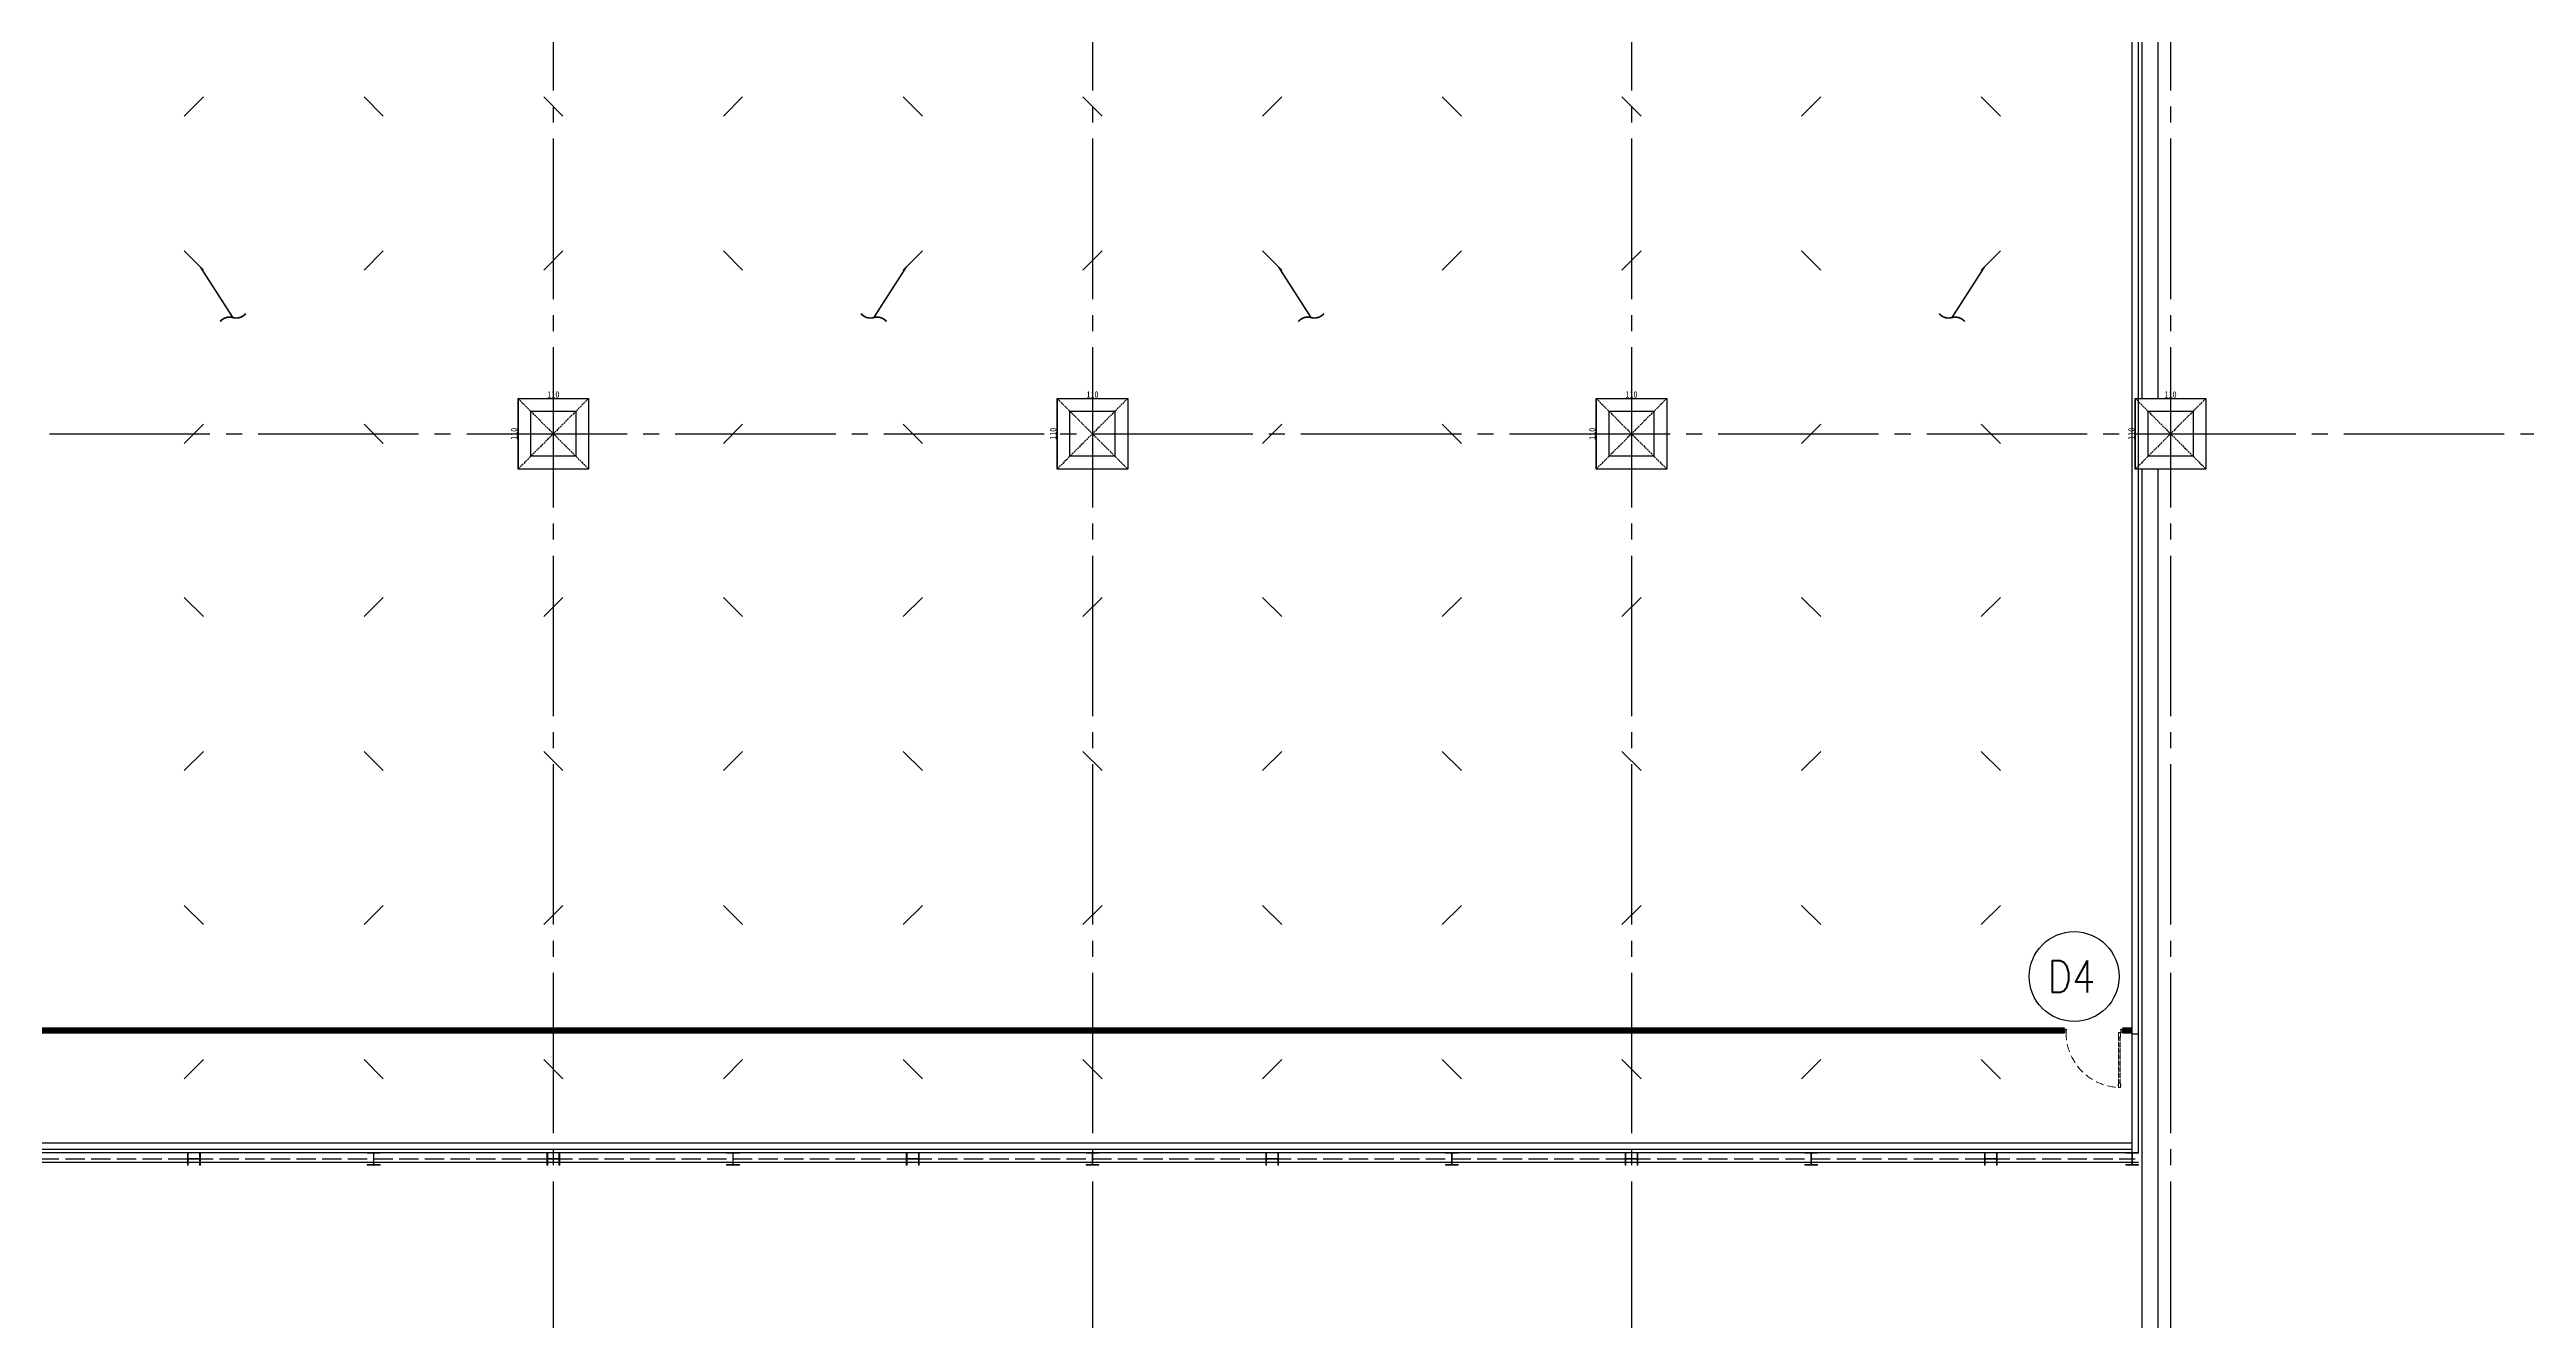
# Model space of a CAD drawing. Header units: millimetres. Extents: x -960 to 39633, y -720 to 12125.
# Drawn here: x 21055 to 24914, y 1618 to 3599 of the extents above; entities that cross this region are included whole.
import ezdxf
from ezdxf.enums import TextEntityAlignment as Align

# ---------------------------------------------------------------- set-up
doc = ezdxf.new("R2010")
doc.units = ezdxf.units.MM
doc.header["$LTSCALE"] = 100
for name, pattern in [('188K-SM-03-F05-ARCH-PA-Y2257103$0$DASHED', [19.05, 12.7, -6.35]), ('X-S-FAB-L05$0$COL-CEN-LIN', [3.25, 2.5, -0.25, 0.25, -0.25]), ('X-S-FAB-L05$0$DASHED', [0.75, 0.5, -0.25]), ('X-S-FAB-L05$0$HIDDEN', [0.4, 0.3, -0.1])]:
    doc.linetypes.add(name, pattern=pattern)
for name, color, linetype in [('0-xref', 7, 'Continuous'), ('188K-SM-03-F05-ARCH-PA-Y2257103$0$K-DIivder-3.5', 102, '188K-SM-03-F05-ARCH-PA-Y2257103$0$DASHED'), ('188K-SM-03-F05-ARCH-PA-Y2257103$0$K-TXT', 53, 'Continuous'), ('188K-SM-03-F05-ARCH-PA-Y2257103$0$K-岩棉 2hr 3.5-非抗', 11, 'Continuous'), ('X-S-FAB-L05$0$BEAM', 8, 'Continuous'), ('X-S-FAB-L05$0$BLOCK', 8, 'Continuous'), ('X-S-FAB-L05$0$BR-D', 8, 'X-S-FAB-L05$0$DASHED'), ('X-S-FAB-L05$0$CCL', 8, 'X-S-FAB-L05$0$COL-CEN-LIN'), ('X-S-FAB-L05$0$COL', 8, 'Continuous'), ('X-S-FAB-L05$0$COL-S', 8, 'Continuous'), ('X-S-FAB-L05$0$HID(UP)', 8, 'X-S-FAB-L05$0$HIDDEN'), ('X-S-FAB-L05$0$S-鋼柱', 8, 'Continuous'), ('X-S-FAB-L05$0$WALL-DR', 8, 'Continuous'), ('X-S-FAB-L05$0$WALL-RC', 8, 'Continuous'), ('X-S-FAB-L05$0$斜撐', 8, 'Continuous')]:
    doc.layers.add(name, color=color, linetype=linetype)
doc.layers.add('188K-SM-03-F05-ARCH-PA-Y2257103$0$K-DOOR-鋼板門', color=150, linetype='188K-SM-03-F05-ARCH-PA-Y2257103$0$DASHED', lineweight=9)
doc.layers.add('X-S-FAB-L05$0$XREF', color=8, linetype='Continuous', lineweight=0)
doc.styles.add('188K-SM-03-F05-ARCH-PA-Y2257103$0$Standard', font='txt.shx', dxfattribs={"bigfont": 'chineset.shx'})
doc.styles.add('X-S-FAB-L05$0$DIM', font='', dxfattribs={"width": 0.8})
doc.styles.get('X-S-FAB-L05$0$DIM').set_extended_font_data('MingLiU')
doc.dimstyles.new('X-S-FAB-L05$0$JJP_005_defpoint', dxfattribs={"dimtxt": 20, "dimasz": 0.5, "dimexe": 0.5, "dimexo": 0.5, "dimgap": 0.5, "dimtad": 1, "dimdsep": 46, "dimtxsty": 'X-S-FAB-L05$0$DIM', "dimblk": 'X-S-FAB-L05$0$_None', "dimcen": 10, "dimclrd": 256, "dimclre": 256, "dimclrt": 256, "dimadec": 0, "dimazin": 0, "dimtfac": 1, "dimtix": 1, "dimtmove": 2, "dimatfit": 3, "dimldrblk": 'X-S-FAB-L05$0$_None', "dimfxl": 0.5, "dimtolj": 1, "dimtzin": 0, "dimarcsym": 0})

# ---------------------------------------------------------------- blocks, each defined once
blk = doc.blocks.new('*D173')
at = {"layer": 'DefPoints', "lineweight": -2, "transparency": 16777216}
blk.add_line((0, 0), (110, 0), dxfattribs=at)
at = {"layer": 'DefPoints', "color": 0, "transparency": 16777216}
for p in [(0, 0), (110, 0), (110, 0)]:
    blk.add_point(p, dxfattribs=at)
at = {"layer": 'DefPoints', "transparency": 16777216, "insert": (55, 6.1), "char_height": 10, "attachment_point": 5, "style": 'X-S-FAB-L05$0$DIM'}
blk.add_mtext('\\A1;110', dxfattribs=at)
blk = doc.blocks.new('X-S-FAB-L05$0$_None')
blk = doc.blocks.new('*D174')
at = {"layer": 'DefPoints', "lineweight": -2, "transparency": 16777216}
blk.add_line((0, 0), (0, -110), dxfattribs=at)
at = {"layer": 'DefPoints', "color": 0, "transparency": 16777216}
for p in [(0, 0), (0, -110), (0, -110)]:
    blk.add_point(p, dxfattribs=at)
at = {"layer": 'DefPoints', "transparency": 16777216, "insert": (-6.1, -55), "char_height": 10, "attachment_point": 5, "rotation": 90, "style": 'X-S-FAB-L05$0$DIM'}
blk.add_mtext('\\A1;110', dxfattribs=at)
blk = doc.blocks.new('X-S-FAB-L05$0$斜撐')
at = {"layer": 'X-S-FAB-L05$0$BR-D', "const_width": 0.5}
blk.add_lwpolyline([(962.11, 215.55, -0.296213), (957.95, 215.19, 0.299957), (953.75, 214.85, 0.006918)], format="xyb", dxfattribs=at)
at = {"layer": 'X-S-FAB-L05$0$BR-D', "linetype": 'ByBlock', "const_width": 0.5}
blk.add_lwpolyline([(964.37, 197.57), (957.95, 215.19)], dxfattribs=at)
blk = doc.blocks.new('X-S-FAB-L05$0$SC1')
at = {"layer": 'DefPoints'}
blk.add_line((27925, 8342.1), (27955, 8312.1), dxfattribs=at)
blk = doc.blocks.new('X-S-FAB-L05$0$VC(C)')
at = {"layer": 'X-S-FAB-L05$0$S-鋼柱', "rotation": 90}
for p in [(29607.1, -24430), (30447.1, -24430), (31287.1, -24430), (32127.1, -24430), (29887.1, -24670), (30167.1, -24670), (30727.1, -24670), (31007.1, -24670), (31567.1, -24670), (31847.1, -24670), (32407.1, -24670), (29607.1, -24940), (30447.1, -24940), (31287.1, -24940), (32127.1, -24940), (29887.1, -25210), (30167.1, -25210), (30727.1, -25210), (31007.1, -25210), (31567.1, -25210), (31847.1, -25210), (32407.1, -25210), (29607.1, -25450), (30447.1, -25450), (31287.1, -25450), (32127.1, -25450), (29887.1, -25690), (30167.1, -25690), (30727.1, -25690), (31007.1, -25690), (31567.1, -25690), (31847.1, -25690), (32407.1, -25690), (29607.1, -25930), (30447.1, -25930), (31287.1, -25930), (32127.1, -25930)]:
    blk.add_blockref('X-S-FAB-L05$0$SC1', p, dxfattribs=at)
at = {"layer": 'X-S-FAB-L05$0$S-鋼柱'}
for p in [(-6380, -4817.1), (-6100, -4817.1), (-5540, -4817.1), (-5260, -4817.1), (-4700, -4817.1), (-4420, -4817.1), (-3860, -4817.1), (-6660, -5057.1), (-5820, -5057.1), (-4980, -5057.1), (-4140, -5057.1), (-6380, -5327.1), (-5540, -5327.1), (-4700, -5327.1), (-3860, -5327.1), (-6660, -5597.1), (-5820, -5597.1), (-4980, -5597.1), (-4140, -5597.1), (-6380, -5837.1), (-6100, -5837.1), (-5540, -5837.1), (-5260, -5837.1), (-4700, -5837.1), (-4420, -5837.1), (-3860, -5837.1), (-6660, -6077.1), (-5820, -6077.1), (-4980, -6077.1), (-4140, -6077.1), (-6380, -6317.1), (-6100, -6317.1), (-5540, -6317.1), (-5260, -6317.1), (-4700, -6317.1), (-4420, -6317.1), (-3860, -6317.1)]:
    blk.add_blockref('X-S-FAB-L05$0$SC1', p, dxfattribs=at)
at = {"layer": 'X-S-FAB-L05$0$斜撐'}
for p, xscale, yscale, zscale, rotation in [((25777.2, 5282.6), 5.000000000000001, 5.000000000000001, 5.000000000000001, 192.6853631040205), ((17902.8, 5282.6), -5.000000000000004, 5, 5, 167.3146368959792), ((27457.2, 5282.6), 5.000000000000001, 5.000000000000001, 5.000000000000001, 192.6853631040205), ((19582.8, 5282.6), -5.000000000000004, 5, 5, 167.3146368959792)]:
    blk.add_blockref('X-S-FAB-L05$0$斜撐', p, dxfattribs=dict(at, xscale=xscale, yscale=yscale, zscale=zscale, rotation=rotation))
blk = doc.blocks.new('188K-SM-03-F05-ARCH-PA-Y2257103$0$單開鋼板-900x1700')
at = {"ltscale": 0.005}
for p, q in [((3.5, 81.5), (3.5, 10.4)), ((3.5, 10.4), (3.5, 81.5)), ((3.5, 81.5), (3.5, 81.5)), ((5.9, 10.4), (5.9, 81.5)), ((5.9, 81.5), (6, 81.5)), ((6, 81.5), (6, 10.4)), ((6.1, 86.9), (6.7, 86.9)), ((6.1, 83.5), (6.1, 86.9)), ((6.7, 83.5), (6.1, 83.5)), ((6.7, 86.9), (6.7, 83.5)), ((0, 2), (0, -2)), ((2, 2.3), (0.3, 2.3)), ((2.1, -1), (2.1, 2.2)), ((3.5, 10.4), (3.5, 10.4)), ((6, 10.4), (5.9, 10.4)), ((87.9, -1), (87.9, 2.2)), ((88, 2.3), (89.7, 2.3)), ((90, 2), (90, -2)), ((0.3, -2.3), (2, -2.3)), ((2, -2.3), (3.1, -1.6)), ((2.6, -1), (2.1, -1)), ((2.5, -1.2), (2.5, -1.1)), ((2.5, -1.1), (2.6, -1.1)), ((3, -1.2), (2.5, -1.2)), ((3.1, -1), (2.9, -1)), ((2.9, -1.1), (3, -1.1)), ((3, -1.1), (3, -1.2)), ((3.1, -1.4), (3.1, -1.1)), ((86.9, -1), (87.1, -1)), ((86.9, -1.4), (86.9, -1.1)), ((88, -2.3), (86.9, -1.6)), ((87, -1.1), (87, -1.2)), ((87.1, -1.1), (87, -1.1)), ((87, -1.2), (87.5, -1.2)), ((87.4, -1), (87.9, -1)), ((87.5, -1.1), (87.4, -1.1)), ((87.5, -1.2), (87.5, -1.1)), ((89.7, -2.3), (88, -2.3))]:
    blk.add_line(p, q, dxfattribs=at)
for points in [[(3.3, 83.5), (3.3, 86.9), (2.8, 86.9), (2.8, 83.5)], [(6.1, 81.7), (6.1, 88.7), (3.3, 88.7), (3.3, 81.7)], [(2.3, -0.4), (2.3, 2.9), (2.1, 2.9), (2.1, -0.4)], [(5.9, 3.6), (2.8, 3.6), (2.8, 3.4), (5.9, 3.4)], [(6.1, 3.2), (6.1, 10.1), (3.3, 10.1), (3.3, 3.2)]]:
    blk.add_lwpolyline(points, close=True, dxfattribs=at)
for points in [[(3.4, 81.7), (3.4, 80.9, 0.158507), (3.4, 80.9), (3.4, 80.8, 0.72636), (3.5, 80.8), (3.5, 80.9, 0.414214), (3.5, 80.9, -0.414214), (3.4, 80.9), (3.4, 81.4, -0.414214), (3.5, 81.5), (3.8, 81.5, 0.414214), (3.8, 81.5), (3.8, 81.5, 0.414214), (3.8, 81.5), (3.5, 81.5, -0.414214), (3.4, 81.5), (3.4, 81.7, -0.414214), (3.5, 81.7), (4.7, 81.7), (4.7, 81.7), (4.7, 81.7), (6, 81.7, -0.414214), (6, 81.7), (6, 81.5, -0.414214), (6, 81.5), (5.7, 81.5, 0.414214), (5.7, 81.5), (5.7, 81.5, 0.414214), (5.7, 81.5), (6, 81.5, -0.414214), (6, 81.4), (6, 80.9, -0.414214), (6, 80.9), (6, 80.9, 0.414214), (6, 80.9), (6, 80.8, 0.72636), (6, 80.8), (6.1, 80.9, 0.158507), (6.1, 80.9), (6.1, 81.7, 0.414214), (6.1, 81.8), (3.4, 81.8, 0.414214)], [(4.7, 10.1), (4.7, 10.1), (3.5, 10.1, -0.414214), (3.4, 10.2), (3.4, 10.3, -0.414214), (3.5, 10.3), (3.8, 10.3, 0.414214), (3.8, 10.3), (3.8, 10.3, 0.414214), (3.8, 10.4), (3.5, 10.4, -0.414214), (3.4, 10.4), (3.4, 10.9, -0.414214), (3.5, 10.9), (3.5, 10.9, 0.414214), (3.5, 10.9), (3.5, 11, 0.72636), (3.4, 11), (3.4, 10.9, 0.158507), (3.4, 10.9), (3.4, 10.1, 0.414214), (3.4, 10.1), (6, 10.1, 0.414214), (6.1, 10.1), (6.1, 10.9, 0.158507), (6.1, 10.9), (6, 11, 0.72636), (6, 11), (6, 10.9, 0.414214), (6, 10.9, -0.414214), (6, 10.9), (6, 10.4, -0.414214), (6, 10.4), (5.7, 10.4, 0.414214), (5.7, 10.3), (5.7, 10.3, 0.414214), (5.7, 10.3), (6, 10.3, -0.414214), (6, 10.3), (6, 10.2, -0.414214), (6, 10.1), (4.7, 10.1)]]:
    blk.add_lwpolyline(points, format="xyb", close=True, dxfattribs=at)
at = {"linetype": '188K-SM-03-F05-ARCH-PA-Y2257103$0$DASHED', "ltscale": 0.01}
blk.add_arc((2.4, 3.3), 85.5, 359.2774, 87.5065, dxfattribs=at)
at = {"ltscale": 0.005}
for centre, major_axis, start_param, end_param in [((0.3, 2), (0.246, -0.246), 2.356194, 3.926991), ((2, 2.2), (0.0738, -0.0738), 7.068583, 8.63938), ((88, 2.2), (-0.0738, -0.0738), -2.356194, -0.785398), ((89.7, 2), (-0.246, -0.246), 2.356194, 3.926991), ((0.3, -2), (-0.246, -0.246), 5.497787, 7.068583), ((2.6, -1.1), (-0.0246, -0.0246), 0.785398, 3.926991), ((2.9, -1.1), (-0.0246, -0.0246), 3.926991, 7.068583), ((3.1, -1.1), (0.0246, -0.0246), 7.068583, 8.63938), ((2.9, -1.4), (0.148, -0.148), 6.162283, 7.068583), ((86.9, -1.1), (-0.0246, -0.0246), -2.356194, -0.785398), ((87.1, -1.4), (-0.148, -0.148), -0.785398, 0.120903), ((87.1, -1.1), (0.0246, -0.0246), -0.785398, 2.356194), ((87.4, -1.1), (0.0246, -0.0246), 2.356194, 5.497787), ((89.7, -2), (0.246, -0.246), -0.785398, 0.785398)]:
    blk.add_ellipse(centre, major_axis=major_axis, ratio=1, start_param=start_param, end_param=end_param, dxfattribs=at)
at = {"ltscale": 0.005, "extrusion": (0, 0, -1)}
blk.add_ellipse((2.4, 3.3), major_axis=(-0.344, 0.344), ratio=1, start_param=5.497787, end_param=11.780972, dxfattribs=at)
blk = doc.blocks.new('188K-SM-03-F05-ARCH-PA-Y2257103')
at = {"layer": '188K-SM-03-F05-ARCH-PA-Y2257103$0$K-DIivder-3.5', "linetype": 'ByBlock', "ltscale": 2, "const_width": 10}
for points in [[(16750, 2070), (24195, 2070)], [(24285, 2070), (24300, 2070)]]:
    blk.add_lwpolyline(points, dxfattribs=at)
at = {"layer": '188K-SM-03-F05-ARCH-PA-Y2257103$0$K-TXT'}
blk.add_circle((24209.7, 2154.1), 70, dxfattribs=at)
at = {"layer": '188K-SM-03-F05-ARCH-PA-Y2257103$0$K-岩棉 2hr 3.5-非抗'}
for p, q in [((24300, 1880, 0), (24300, 3722.5, 0)), ((24310, 1880), (24310, 3722.5, 0)), ((24300, 2065, 0), (24310, 2065, 0)), ((16745, 1895, 0), (24300, 1895, 0)), ((16745, 1885, 0), (24300, 1885))]:
    blk.add_line(p, q, dxfattribs=at)
at = {"layer": '188K-SM-03-F05-ARCH-PA-Y2257103$0$K-DOOR-鋼板門', "rotation": 180}
blk.add_blockref('188K-SM-03-F05-ARCH-PA-Y2257103$0$單開鋼板-900x1700', (24285, 2070), dxfattribs=at)
at = {"layer": '188K-SM-03-F05-ARCH-PA-Y2257103$0$K-TXT', "style": '188K-SM-03-F05-ARCH-PA-Y2257103$0$Standard', "width": 0.85}
blk.add_text('D4', height=50, dxfattribs=at).set_placement((24205.3, 2154.1), align=Align.MIDDLE)
blk = doc.blocks.new('*U58')
at = {"layer": 'DefPoints', "linetype": 'X-S-FAB-L05$0$HIDDEN', "ltscale": 0.1}
for p, q in [((110, 0), (0, -110)), ((0, 0), (110, -110))]:
    blk.add_line(p, q, dxfattribs=at)
at = {"layer": 'X-S-FAB-L05$0$COL', "ltscale": 0.1}
blk.add_lwpolyline([(0, 0), (110, 0), (110, -110), (0, -110)], close=True, dxfattribs=at)
at = {"layer": 'DefPoints'}
dim = blk.add_linear_dim(base=(0, -110), p1=(0, 0), p2=(0, -110), angle=90, dimstyle='X-S-FAB-L05$0$JJP_005_defpoint', override={"dimtxt": 10}, dxfattribs=at)
dim.commit()
dim.dimension.update_dxf_attribs({"geometry": '*D174', "text_midpoint": (-6.067, -55)})
dim = blk.add_linear_dim(base=(110, 0), p1=(0, 0), p2=(110, 0), dimstyle='X-S-FAB-L05$0$JJP_005_defpoint', override={"dimtxt": 10}, dxfattribs=at)
dim.commit()
dim.dimension.update_dxf_attribs({"geometry": '*D173', "text_midpoint": (55, 6.067)})
blk = doc.blocks.new('X-S-FAB-L05$0$FAB2-L05')
at = {"layer": 'X-S-FAB-L05$0$CCL'}
for p, q in [((-4320, 11005), (-4320, 0)), ((-3480, 11005), (-3480, 0)), ((-2640, 11005), (-2640, 0)), ((-1800, 11005), (-1800, 0)), ((-26880, 3720), (1210, 3720))]:
    blk.add_line(p, q, dxfattribs=at)
at = {"layer": 'X-S-FAB-L05$0$COL-S'}
for points in [[(-4355, 3755), (-4285, 3755), (-4285, 3685), (-4355, 3685)], [(-3515, 3755), (-3445, 3755), (-3445, 3685), (-3515, 3685)], [(-2675, 3755), (-2605, 3755), (-2605, 3685), (-2675, 3685)], [(-1835, 3755), (-1765, 3755), (-1765, 3685), (-1835, 3685)]]:
    blk.add_lwpolyline(points, close=True, dxfattribs=at)
at = {"layer": 'X-S-FAB-L05$0$BEAM'}
for p in [(-4375, 3775), (-3535, 3775), (-2695, 3775), (-1855, 3775)]:
    blk.add_blockref('*U58', p, dxfattribs=at)
blk = doc.blocks.new('X-S-FAB-L05')
at = {"layer": 'X-S-FAB-L05$0$COL-S'}
for points in [[(21805, 3035), (21875, 3035), (21875, 2965), (21805, 2965)], [(22645, 3035), (22715, 3035), (22715, 2965), (22645, 2965)], [(23485, 3035), (23555, 3035), (23555, 2965), (23485, 2965)], [(24325, 3035), (24395, 3035), (24395, 2965), (24325, 2965)]]:
    blk.add_lwpolyline(points, close=True, dxfattribs=at)
at = {"layer": 'X-S-FAB-L05$0$COL-S', "color": 2, "lineweight": 0, "ltscale": 10, "flags": 128}
for points in [[(21290, 1880), (21288.8, 1880), (21288.8, 1871.7, -0.41421356), (21287.5, 1870.4), (21272.5, 1870.4, -0.41421356), (21271.2, 1871.7), (21271.2, 1880), (21270, 1880), (21270, 1860), (21271.2, 1860), (21271.2, 1868.3, -0.41421356), (21272.5, 1869.6), (21287.5, 1869.6, -0.41421356), (21288.8, 1868.3), (21288.8, 1860), (21290, 1860)], [(21550, 1880), (21550, 1878.8), (21558.3, 1878.8, -0.41421356), (21559.6, 1877.5), (21559.6, 1862.5, -0.41421356), (21558.3, 1861.2), (21550, 1861.2), (21550, 1860), (21570, 1860), (21570, 1861.2), (21561.7, 1861.2, -0.41421356), (21560.4, 1862.5), (21560.4, 1877.5, -0.41421356), (21561.7, 1878.8), (21570, 1878.8), (21570, 1880)], [(21850, 1880), (21848.8, 1880), (21848.8, 1871.7, -0.41421356), (21847.5, 1870.4), (21832.5, 1870.4, -0.41421356), (21831.2, 1871.7), (21831.2, 1880), (21830, 1880), (21830, 1860), (21831.2, 1860), (21831.2, 1868.3, -0.41421356), (21832.5, 1869.6), (21847.5, 1869.6, -0.41421356), (21848.8, 1868.3), (21848.8, 1860), (21850, 1860)], [(22110, 1880), (22110, 1878.8), (22118.3, 1878.8, -0.41421356), (22119.6, 1877.5), (22119.6, 1862.5, -0.41421356), (22118.3, 1861.2), (22110, 1861.2), (22110, 1860), (22130, 1860), (22130, 1861.2), (22121.7, 1861.2, -0.41421356), (22120.4, 1862.5), (22120.4, 1877.5, -0.41421356), (22121.7, 1878.8), (22130, 1878.8), (22130, 1880)], [(22410, 1880), (22408.8, 1880), (22408.8, 1871.7, -0.41421356), (22407.5, 1870.4), (22392.5, 1870.4, -0.41421356), (22391.2, 1871.7), (22391.2, 1880), (22390, 1880), (22390, 1860), (22391.2, 1860), (22391.2, 1868.3, -0.41421356), (22392.5, 1869.6), (22407.5, 1869.6, -0.41421356), (22408.8, 1868.3), (22408.8, 1860), (22410, 1860)], [(22670, 1880), (22670, 1878.8), (22678.3, 1878.8, -0.41421356), (22679.6, 1877.5), (22679.6, 1862.5, -0.41421356), (22678.3, 1861.2), (22670, 1861.2), (22670, 1860), (22690, 1860), (22690, 1861.2), (22681.7, 1861.2, -0.41421356), (22680.4, 1862.5), (22680.4, 1877.5, -0.41421356), (22681.7, 1878.8), (22690, 1878.8), (22690, 1880)], [(22970, 1880), (22968.8, 1880), (22968.8, 1871.7, -0.41421356), (22967.5, 1870.4), (22952.5, 1870.4, -0.41421356), (22951.2, 1871.7), (22951.2, 1880), (22950, 1880), (22950, 1860), (22951.2, 1860), (22951.2, 1868.3, -0.41421356), (22952.5, 1869.6), (22967.5, 1869.6, -0.41421356), (22968.8, 1868.3), (22968.8, 1860), (22970, 1860)], [(23230, 1880), (23230, 1878.8), (23238.3, 1878.8, -0.41421356), (23239.6, 1877.5), (23239.6, 1862.5, -0.41421356), (23238.3, 1861.2), (23230, 1861.2), (23230, 1860), (23250, 1860), (23250, 1861.2), (23241.7, 1861.2, -0.41421356), (23240.4, 1862.5), (23240.4, 1877.5, -0.41421356), (23241.7, 1878.8), (23250, 1878.8), (23250, 1880)], [(23530, 1880), (23528.8, 1880), (23528.8, 1871.7, -0.41421356), (23527.5, 1870.4), (23512.5, 1870.4, -0.41421356), (23511.2, 1871.7), (23511.2, 1880), (23510, 1880), (23510, 1860), (23511.2, 1860), (23511.2, 1868.3, -0.41421356), (23512.5, 1869.6), (23527.5, 1869.6, -0.41421356), (23528.8, 1868.3), (23528.8, 1860), (23530, 1860)], [(23790, 1880), (23790, 1878.8), (23798.3, 1878.8, -0.41421356), (23799.6, 1877.5), (23799.6, 1862.5, -0.41421356), (23798.3, 1861.2), (23790, 1861.2), (23790, 1860), (23810, 1860), (23810, 1861.2), (23801.7, 1861.2, -0.41421356), (23800.4, 1862.5), (23800.4, 1877.5, -0.41421356), (23801.7, 1878.8), (23810, 1878.8), (23810, 1880)], [(24090, 1880), (24088.8, 1880), (24088.8, 1871.7, -0.41421356), (24087.5, 1870.4), (24072.5, 1870.4, -0.41421356), (24071.2, 1871.7), (24071.2, 1880), (24070, 1880), (24070, 1860), (24071.2, 1860), (24071.2, 1868.3, -0.41421356), (24072.5, 1869.6), (24087.5, 1869.6, -0.41421356), (24088.8, 1868.3), (24088.8, 1860), (24090, 1860)], [(24290, 1880), (24290, 1878.8), (24298.3, 1878.8, -0.41421356), (24299.6, 1877.5), (24299.6, 1862.5, -0.41421356), (24298.3, 1861.2), (24290, 1861.2), (24290, 1860), (24310, 1860), (24310, 1861.2), (24301.7, 1861.2, -0.41421356), (24300.4, 1862.5), (24300.4, 1877.5, -0.41421356), (24301.7, 1878.8), (24310, 1878.8), (24310, 1880)]]:
    blk.add_lwpolyline(points, format="xyb", close=True, dxfattribs=at)
at = {"layer": 'X-S-FAB-L05$0$HID(UP)'}
blk.add_line((19759.737, 1870), (24305, 1870), dxfattribs=at)
at = {"layer": 'X-S-FAB-L05$0$WALL-DR'}
for p, q in [((16745, 1880), (24310, 1880)), ((19762.624, 1865), (24310, 1865))]:
    blk.add_line(p, q, dxfattribs=at)
at = {"layer": 'X-S-FAB-L05$0$WALL-RC'}
for p, q in [((24315, 3722.5), (24315, 3055)), ((24340, 3722.5), (24340, 3055)), ((24315, 2945), (24315, 1555)), ((24340, 2945), (24340, 1555))]:
    blk.add_line(p, q, dxfattribs=at)
at = {"layer": 'X-S-FAB-L05$0$BEAM'}
for p in [(21785, 3055), (22625, 3055), (23465, 3055), (24305, 3055)]:
    blk.add_blockref('*U58', p, dxfattribs=at)
at = {"layer": 'X-S-FAB-L05$0$BLOCK'}
blk.add_blockref('X-S-FAB-L05$0$FAB2-L05', (26160, -720), dxfattribs=at)
at = {"layer": 'X-S-FAB-L05$0$XREF'}
blk.add_blockref('X-S-FAB-L05$0$VC(C)', (0, 0), dxfattribs=at)

msp = doc.modelspace()

# ---------------------------------------------------------------- block references
msp.add_blockref('188K-SM-03-F05-ARCH-PA-Y2257103', (0, 0))
at = {"layer": '0-xref'}
msp.add_blockref('X-S-FAB-L05', (0, 0), dxfattribs=at)

doc.saveas('drawing.dxf')
